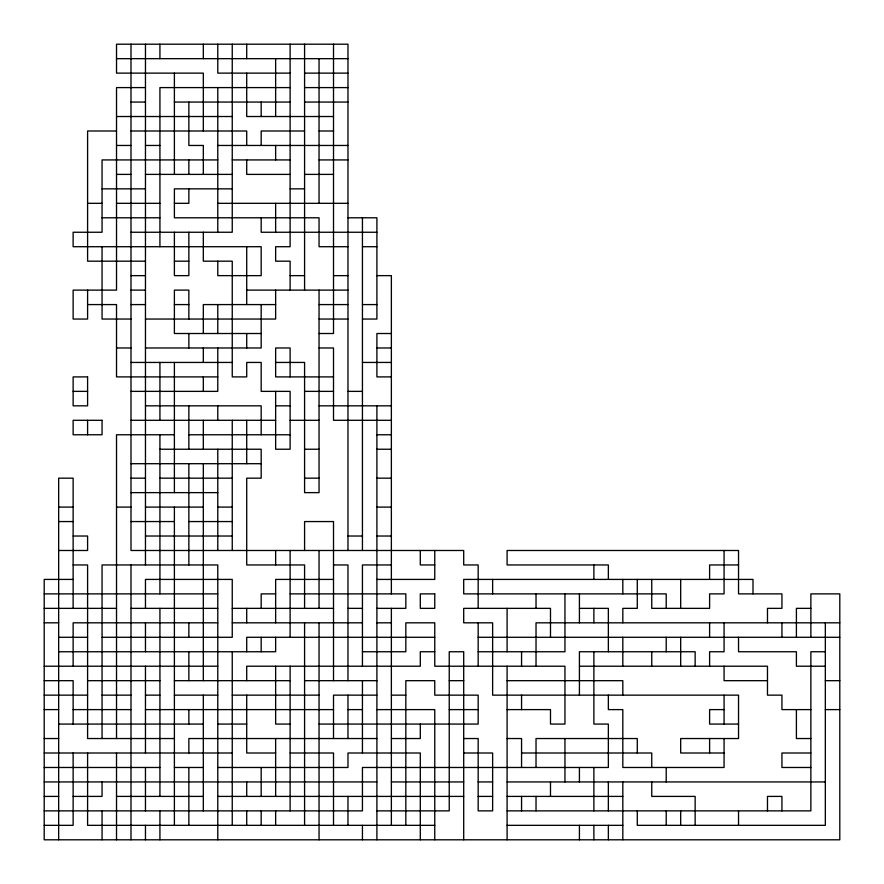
<?xml version="1.0" encoding="UTF-8"?>
<svg xmlns="http://www.w3.org/2000/svg" width="884" height="884" viewBox="0 0 884 884"><rect width="100%" height="100%" fill="white"/><g stroke="black" fill="none" stroke-linecap="round" stroke-linejoin="round"><path stroke-width="1.33" d="M116.522 58.664L347.976 58.664M290.118 73.129L217.784 73.129L217.784 44.2M304.582 73.129L347.976 73.129M145.462 87.593L116.522 87.593L116.522 290.118L73.129 290.118L73.129 319.047L87.593 319.047L87.593 290.118M290.118 87.593L159.927 87.593L159.927 246.713M304.582 87.593L347.976 87.593M130.998 102.058L145.462 102.058M174.391 102.058L290.118 102.058M304.582 102.058L347.976 102.058M116.522 116.522L232.249 116.522M333.511 116.522L246.713 116.522L246.713 73.129M116.522 130.998L87.593 130.998L87.593 261.178L145.462 261.178M130.998 130.998L246.713 130.998L246.713 145.462M304.582 130.998L261.178 130.998L261.178 145.462M319.047 130.998L333.511 130.998M116.522 145.462L130.998 145.462M145.462 145.462L159.927 145.462M217.784 145.462L347.976 145.462M217.784 159.927L102.058 159.927L102.058 232.249L73.129 232.249L73.129 246.713L261.178 246.713L261.178 275.642L217.784 275.642L217.784 261.178M232.249 159.927L290.118 159.927M319.047 159.927L347.976 159.927M116.522 174.391L130.998 174.391M145.462 174.391L232.249 174.391M290.118 174.391L246.713 174.391L246.713 159.927M304.582 174.391L333.511 174.391M102.058 188.856L145.462 188.856M232.249 188.856L174.391 188.856L174.391 217.784L319.047 217.784L319.047 246.713L347.976 246.713M290.118 188.856L304.582 188.856M87.593 203.32L102.058 203.32M116.522 203.32L159.927 203.32M174.391 203.32L188.856 203.32L188.856 188.856M217.784 203.32L347.976 203.32M102.058 217.784L159.927 217.784M347.976 217.784L376.904 217.784L376.904 319.047L362.44 319.047M130.998 232.249L232.249 232.249L232.249 44.2M376.904 232.249L261.178 232.249L261.178 217.784M362.44 246.713L376.904 246.713M174.391 261.178L188.856 261.178M130.998 275.642L145.462 275.642M290.118 275.642L304.582 275.642M333.511 275.642L347.976 275.642M376.904 275.642L391.369 275.642L391.369 593.882M130.998 290.118L145.462 290.118M246.713 290.118L347.976 290.118M87.593 304.582L116.522 304.582L116.522 376.904L217.784 376.904M130.998 304.582L145.462 304.582M174.391 304.582L188.856 304.582M275.642 304.582L203.32 304.582L203.32 333.511M319.047 304.582L347.976 304.582M362.44 304.582L376.904 304.582M130.998 319.047L102.058 319.047L102.058 246.713M145.462 319.047L275.642 319.047L275.642 290.118M319.047 319.047L347.976 319.047M261.178 333.511L174.391 333.511L174.391 290.118L188.856 290.118L188.856 319.047M319.047 333.511L333.511 333.511L333.511 44.2M391.369 333.511L376.904 333.511L376.904 376.904L391.369 376.904M116.522 347.976L130.998 347.976M145.462 347.976L261.178 347.976L261.178 304.582M319.047 347.976L333.511 347.976L333.511 420.298L391.369 420.298M376.904 347.976L391.369 347.976M130.998 362.44L232.249 362.44M275.642 362.44L304.582 362.44L304.582 492.631L319.047 492.631L319.047 290.118M362.44 362.44L391.369 362.44M333.511 376.904L275.642 376.904L275.642 347.976L290.118 347.976L290.118 376.904M73.129 391.369L87.593 391.369M130.998 391.369L217.784 391.369L217.784 347.976M304.582 391.369L333.511 391.369M347.976 391.369L362.44 391.369M145.462 405.833L261.178 405.833L261.178 434.762M275.642 405.833L290.118 405.833M319.047 405.833L391.369 405.833M130.998 420.298L275.642 420.298M290.118 420.298L319.047 420.298M174.391 434.762L116.522 434.762L116.522 738.538M188.856 434.762L290.118 434.762M376.904 434.762L391.369 434.762M159.927 449.238L261.178 449.238L261.178 478.167L246.713 478.167L246.713 564.953L304.582 564.953L304.582 608.358M304.582 449.238L319.047 449.238M376.904 449.238L391.369 449.238M130.998 463.702L261.178 463.702M130.998 478.167L145.462 478.167M159.927 478.167L232.249 478.167M304.582 478.167L319.047 478.167M376.904 478.167L391.369 478.167M130.998 492.631L217.784 492.631M58.664 507.096L73.129 507.096M116.522 507.096L130.998 507.096M145.462 507.096L203.32 507.096M217.784 507.096L232.249 507.096M376.904 507.096L391.369 507.096M58.664 521.56L73.129 521.56M130.998 521.56L174.391 521.56M188.856 521.56L232.249 521.56M73.129 536.024L87.593 536.024L87.593 550.489L58.664 550.489M145.462 536.024L232.249 536.024M347.976 536.024L362.44 536.024M376.904 536.024L391.369 536.024M73.129 564.953L87.593 564.953L87.593 738.538L174.391 738.538M333.511 564.953L347.976 564.953L347.976 680.68M391.369 564.953L362.44 564.953L362.44 666.216M434.762 564.953L420.298 564.953L420.298 550.489M738.538 564.953L709.609 564.953L709.609 579.418M73.129 579.418L44.2 579.418L44.2 839.8L839.8 839.8L839.8 593.882L810.871 593.882L810.871 637.287M333.511 579.418L275.642 579.418L275.642 622.822M376.904 579.418L434.762 579.418L434.762 550.489M44.2 593.882L217.784 593.882M275.642 593.882L261.178 593.882L261.178 608.358M290.118 593.882L405.833 593.882L405.833 608.358L376.904 608.358M44.2 608.358L116.522 608.358M130.998 608.358L217.784 608.358M232.249 608.358L333.511 608.358M347.976 608.358L362.44 608.358M579.418 608.358L608.358 608.358L608.358 651.751M810.871 608.358L796.407 608.358L796.407 637.287M44.2 622.822L58.664 622.822M217.784 622.822L73.129 622.822L73.129 666.216M232.249 622.822L362.44 622.822M376.904 622.822L391.369 622.822M839.8 622.822L536.024 622.822L536.024 666.216M58.664 637.287L87.593 637.287M102.058 637.287L232.249 637.287L232.249 579.418L145.462 579.418L145.462 608.358M434.762 637.287L246.713 637.287L246.713 651.751M478.167 637.287L839.8 637.287M58.664 651.751L275.642 651.751L275.642 637.287M362.44 651.751L405.833 651.751L405.833 622.822L434.762 622.822L434.762 666.216L564.953 666.216L564.953 724.073L550.489 724.073L550.489 709.609L507.096 709.609M434.762 651.751L420.298 651.751L420.298 666.216L246.713 666.216L246.713 680.68M478.167 651.751L564.953 651.751L564.953 593.882M825.336 651.751L810.871 651.751L810.871 810.871L507.096 810.871M44.2 666.216L217.784 666.216M579.418 666.216L767.478 666.216L767.478 695.144L781.942 695.144L781.942 709.609L810.871 709.609M825.336 666.216L796.407 666.216L796.407 651.751L738.538 651.751L738.538 637.287M44.2 680.68L73.129 680.68L73.129 724.073M87.593 680.68L159.927 680.68M174.391 680.68L290.118 680.68M304.582 680.68L376.904 680.68M449.238 680.68L463.702 680.68M507.096 680.68L622.822 680.68L622.822 695.144M767.478 680.68L724.073 680.68L724.073 666.216M825.336 680.68L839.8 680.68M44.2 695.144L87.593 695.144M102.058 695.144L130.998 695.144M145.462 695.144L159.927 695.144M174.391 695.144L217.784 695.144M232.249 695.144L319.047 695.144M376.904 695.144L333.511 695.144L333.511 738.538M391.369 695.144L405.833 695.144M44.2 709.609L58.664 709.609M73.129 709.609L130.998 709.609M145.462 709.609L333.511 709.609M347.976 709.609L362.44 709.609M376.904 709.609L434.762 709.609L434.762 839.8M449.238 709.609L478.167 709.609M724.073 709.609L709.609 709.609L709.609 724.073L738.538 724.073M825.336 709.609L839.8 709.609M58.664 724.073L203.32 724.073M217.784 724.073L246.713 724.073M290.118 724.073L275.642 724.073L275.642 666.216M319.047 724.073L478.167 724.073L478.167 695.144L434.762 695.144L434.762 680.68L405.833 680.68L405.833 825.336M44.2 738.538L58.664 738.538M376.904 738.538L188.856 738.538L188.856 753.002M391.369 738.538L420.298 738.538L420.298 724.073M463.702 738.538L478.167 738.538L478.167 810.871L492.631 810.871L492.631 753.002L463.702 753.002M507.096 738.538L521.56 738.538L521.56 767.478M810.871 738.538L796.407 738.538L796.407 709.609M44.2 753.002L232.249 753.002M275.642 753.002L246.713 753.002L246.713 695.144M290.118 753.002L333.511 753.002L333.511 825.336M521.56 753.002L651.751 753.002L651.751 767.478M724.073 753.002L680.68 753.002L680.68 738.538L738.538 738.538L738.538 695.144L492.631 695.144L492.631 622.822L463.702 622.822L463.702 608.358L550.489 608.358L550.489 637.287M810.871 753.002L781.942 753.002L781.942 767.478L810.871 767.478M44.2 767.478L159.927 767.478M174.391 767.478L203.32 767.478M217.784 767.478L347.976 767.478L347.976 753.002L420.298 753.002L420.298 839.8M44.2 781.942L376.904 781.942M391.369 781.942L463.702 781.942M478.167 781.942L492.631 781.942M507.096 781.942L825.336 781.942M44.2 796.407L58.664 796.407M73.129 796.407L102.058 796.407L102.058 781.942M116.522 796.407L203.32 796.407M217.784 796.407L463.702 796.407M478.167 796.407L492.631 796.407M507.096 796.407L622.822 796.407M44.2 810.871L362.44 810.871L362.44 767.478L608.358 767.478L608.358 724.073L593.882 724.073L593.882 651.751M376.904 810.871L449.238 810.871L449.238 651.751L463.702 651.751L463.702 839.8M44.2 825.336L73.129 825.336L73.129 753.002M434.762 825.336L87.593 825.336L87.593 753.002M507.096 825.336L622.822 825.336M825.336 622.822L825.336 825.336L637.287 825.336L637.287 810.871M781.942 622.822L781.942 637.287M781.942 810.871L781.942 796.407L767.478 796.407L767.478 810.871M767.478 622.822L767.478 608.358L781.942 608.358L781.942 593.882L738.538 593.882L738.538 550.489L507.096 550.489L507.096 564.953L608.358 564.953L608.358 579.418M753.002 593.882L753.002 579.418L463.702 579.418L463.702 593.882L666.216 593.882L666.216 608.358M738.538 810.871L738.538 825.336M724.073 550.489L724.073 593.882L709.609 593.882L709.609 608.358L651.751 608.358L651.751 579.418M724.073 622.822L724.073 651.751L709.609 651.751L709.609 666.216M724.073 695.144L724.073 724.073M724.073 738.538L724.073 767.478L622.822 767.478L622.822 709.609L608.358 709.609L608.358 695.144M709.609 622.822L709.609 637.287M709.609 738.538L709.609 753.002M695.144 666.216L695.144 651.751L579.418 651.751L579.418 695.144M695.144 825.336L695.144 796.407L651.751 796.407L651.751 781.942M680.68 579.418L680.68 608.358M680.68 637.287L680.68 666.216M680.68 810.871L680.68 825.336M666.216 637.287L666.216 651.751M666.216 767.478L666.216 781.942M666.216 810.871L666.216 825.336M651.751 651.751L651.751 666.216M637.287 579.418L637.287 608.358L622.822 608.358L622.822 622.822M637.287 753.002L637.287 738.538L536.024 738.538L536.024 767.478M622.822 579.418L622.822 593.882M622.822 637.287L622.822 666.216M622.822 781.942L622.822 839.8M608.358 781.942L608.358 810.871M608.358 825.336L608.358 839.8M593.882 564.953L593.882 579.418M593.882 608.358L593.882 622.822M593.882 767.478L593.882 810.871M593.882 825.336L593.882 839.8M579.418 593.882L579.418 622.822M579.418 767.478L579.418 781.942M579.418 825.336L579.418 839.8M564.953 738.538L564.953 781.942M550.489 781.942L550.489 796.407M536.024 593.882L536.024 608.358M536.024 796.407L536.024 810.871M521.56 651.751L521.56 666.216M521.56 695.144L521.56 709.609M521.56 796.407L521.56 810.871M507.096 608.358L507.096 651.751M507.096 666.216L507.096 839.8M492.631 579.418L492.631 593.882M478.167 608.358L478.167 564.953L463.702 564.953L463.702 550.489L130.998 550.489L130.998 44.2M478.167 622.822L478.167 666.216M391.369 608.358L391.369 825.336M376.904 405.833L376.904 839.8M362.44 217.784L362.44 550.489M362.44 680.68L362.44 753.002M362.44 825.336L362.44 839.8M347.976 550.489L347.976 44.2L116.522 44.2L116.522 73.129L203.32 73.129L203.32 130.998M347.976 695.144L347.976 738.538M347.976 796.407L347.976 825.336M333.511 680.68L333.511 521.56L304.582 521.56L304.582 550.489M319.047 58.664L319.047 203.32M319.047 550.489L319.047 608.358M319.047 622.822L319.047 839.8M304.582 44.2L304.582 290.118M304.582 622.822L304.582 825.336M290.118 44.2L290.118 246.713L275.642 246.713L275.642 261.178L290.118 261.178L290.118 290.118M290.118 550.489L290.118 637.287M290.118 666.216L290.118 810.871M275.642 58.664L275.642 116.522M275.642 145.462L275.642 159.927M275.642 203.32L275.642 232.249M275.642 391.369L275.642 449.238L290.118 449.238L290.118 391.369L261.178 391.369L261.178 362.44L246.713 362.44L246.713 376.904L232.249 376.904L232.249 261.178L203.32 261.178L203.32 232.249M275.642 550.489L275.642 564.953M275.642 738.538L275.642 796.407M275.642 810.871L275.642 825.336M261.178 102.058L261.178 116.522M261.178 637.287L261.178 651.751M261.178 767.478L261.178 796.407M261.178 810.871L261.178 825.336M246.713 44.2L246.713 58.664M246.713 246.713L246.713 304.582M246.713 333.511L246.713 347.976M246.713 420.298L246.713 463.702M246.713 608.358L246.713 622.822M246.713 781.942L246.713 796.407M246.713 810.871L246.713 825.336M232.249 420.298L232.249 550.489M232.249 651.751L232.249 825.336M217.784 87.593L217.784 232.249M217.784 304.582L217.784 333.511M217.784 405.833L217.784 420.298M217.784 449.238L217.784 550.489M217.784 839.8L217.784 564.953L102.058 564.953L102.058 738.538M203.32 44.2L203.32 58.664M203.32 174.391L203.32 145.462L188.856 145.462L188.856 102.058M203.32 347.976L203.32 362.44M203.32 376.904L203.32 391.369M203.32 420.298L203.32 449.238M203.32 463.702L203.32 680.68M203.32 695.144L203.32 810.871M188.856 159.927L188.856 174.391M188.856 232.249L188.856 275.642L174.391 275.642L174.391 232.249M188.856 333.511L188.856 347.976M188.856 405.833L188.856 449.238M188.856 463.702L188.856 564.953M188.856 622.822L188.856 637.287M188.856 651.751L188.856 680.68M188.856 709.609L188.856 724.073M188.856 767.478L188.856 825.336M174.391 73.129L174.391 174.391M174.391 362.44L174.391 492.631M174.391 507.096L174.391 825.336M159.927 44.2L159.927 58.664M159.927 362.44L159.927 420.298M159.927 434.762L159.927 593.882M159.927 608.358L159.927 796.407M159.927 810.871L159.927 839.8M145.462 44.2L145.462 564.953M145.462 622.822L145.462 651.751M145.462 666.216L145.462 753.002M145.462 767.478L145.462 810.871M145.462 825.336L145.462 839.8M130.998 564.953L130.998 839.8M116.522 753.002L116.522 839.8M102.058 810.871L102.058 839.8M87.593 420.298L87.593 434.762M73.129 608.358L73.129 478.167L58.664 478.167L58.664 839.8M87.593 376.904L73.129 376.904L73.129 405.833L87.593 405.833L87.593 376.904M102.058 420.298L73.129 420.298L73.129 434.762L102.058 434.762L102.058 420.298M434.762 593.882L420.298 593.882L420.298 608.358L434.762 608.358L434.762 593.882"/></g></svg>
